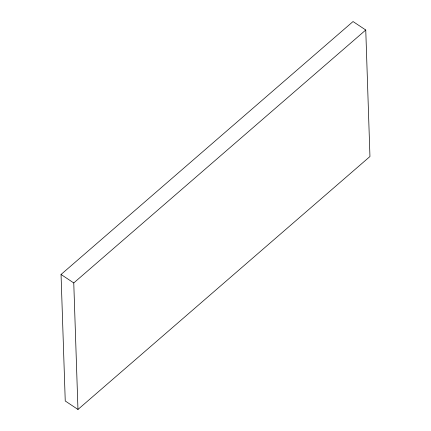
<?xml version="1.0" encoding="UTF-8"?>
<svg xmlns="http://www.w3.org/2000/svg" width="431" height="431" viewBox="0 0 431 431"><rect width="100%" height="100%" fill="white"/><g stroke="black" fill="none" stroke-linecap="round" stroke-linejoin="round"><path stroke-width="0.65" d="M61.046 274.472L353.037 21.55L365.757 30.008L369.954 156.528L77.963 409.45L65.243 400.992L61.046 274.472L73.766 282.93L77.963 409.45M73.766 282.93L365.757 30.008"/></g></svg>
